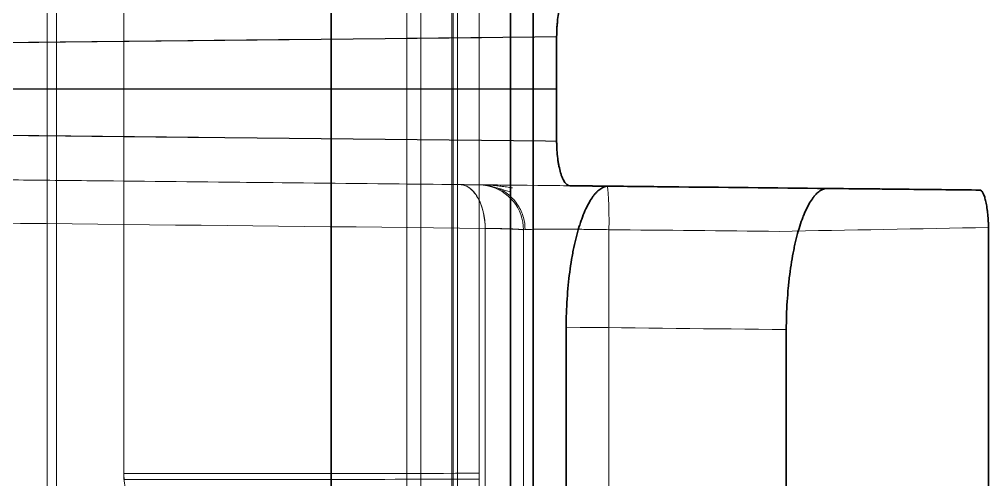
# Model space of a CAD drawing. Header units: millimetres. Extents: x 261 to 3841, y 268 to 4746.
# Drawn here: x 730.22 to 741.03, y 471.83 to 476.97 of the extents above; entities that cross this region are included whole.
import ezdxf
from ezdxf.lldxf.tags import DXFTag

# ---------------------------------------------------------------- set-up
doc = ezdxf.new("R2010")
doc.units = ezdxf.units.MM
doc.layers.add('110', color=7, linetype='Continuous', true_color=0xffffff)
doc.layers.add('20', color=7, linetype='Continuous', true_color=0xffffff)
tags = doc.linetypes.add('DASHED', pattern=[25.72, 12.86, -12.86]).pattern_tags.tags
tags[6:7] = [DXFTag(74, 4), DXFTag(75, 0), DXFTag(340, '0'), DXFTag(46, 0.0), DXFTag(50, 0.0), DXFTag(44, 0.0), DXFTag(45, 0.0)]
tags[4:5] = [DXFTag(74, 4), DXFTag(75, 0), DXFTag(340, '0'), DXFTag(46, 0.0), DXFTag(50, 0.0), DXFTag(44, 0.0), DXFTag(45, 0.0)]

msp = doc.modelspace()

# ---------------------------------------------------------------- linework, layer by layer
at = {"layer": '110', "color": 7, "linetype": 'Continuous', "lineweight": 35}
for p, q in [((735.701, 593.191), (735.701, 299.191)), ((733.701, 301.191), (733.701, 591.191))]:
    msp.add_line(p, q, dxfattribs=at)
at = {"layer": '110', "color": 7, "linetype": 'DASHED', "lineweight": 13}
msp.add_line((734.701, 556.191), (734.701, 376.191), dxfattribs=at)
at = {"layer": '20', "color": 7, "linetype": 'DASHED', "lineweight": 13}
for p, q in [((735.062, 537.182), (735.062, 415.199)), ((734.542, 415.701), (734.542, 536.68)), ((735.045, 416.919), (735.045, 535.462)), ((735.11, 416.919), (735.11, 535.462)), ((730.637, 492.503), (730.637, 469.873)), ((730.637, 469.806), (730.637, 492.351)), ((730.533, 491.653), (730.533, 470.081)), ((731.39, 471.833), (731.39, 490.17)), ((735.351, 490.156), (735.351, 471.838)), ((730.533, 470.146), (730.533, 479.716)), ((736.214, 476.19), (707.193, 476.191)), ((707.193, 476.191), (736.11, 476.191)), ((735.348, 475.122), (735.348, 475.122)), ((735.348, 475.122), (735.348, 475.122)), ((735.417, 474.636), (735.417, 468.61)), ((735.417, 474.636), (735.417, 468.61)), ((736.797, 468.131), (736.797, 474.621)), ((736.797, 474.621), (736.797, 468.131)), ((735.845, 474.619), (735.845, 474.619)), ((735.845, 474.619), (735.845, 474.619)), ((735.845, 468.342), (735.845, 474.619))]:
    msp.add_line(p, q, dxfattribs=at)
at = {"layer": '20', "color": 7, "linetype": 'Continuous', "lineweight": 35}
for p, q in [((735.951, 422.493), (735.951, 505.486)), ((736.214, 475.608), (736.214, 476.773)), ((740.931, 475.063), (736.776, 475.107)), ((741.029, 474.646), (741.029, 468.128)), ((736.32, 467.247), (736.32, 473.533)), ((738.774, 473.507), (738.774, 467.3))]:
    msp.add_line(p, q, dxfattribs=at)
at = {"layer": '20', "color": 7, "linetype": 'Continuous', "lineweight": 13}
msp.add_line((736.11, 476.191), (736.214, 476.191), dxfattribs=at)
at = {"layer": '20', "color": 7, "linetype": 'DASHED', "lineweight": 13}
msp.add_arc((735.342, 474.619), 0.502, 359.9999, 77.9458, dxfattribs=at)
for start_param, end_param in [(4.746855, 6.283149), (4.746916, 6.283209)]:
    msp.add_ellipse((736.771, 474.604), major_axis=(0.005, 0.502), ratio=0.052007, start_param=start_param, end_param=end_param, dxfattribs=at)
at = {"layer": '20', "color": 7, "linetype": 'Continuous', "lineweight": 35}
for points, knots in [([(736.362, 477.27), (736.352, 477.27), (736.343, 477.267), (736.329, 477.257), (736.324, 477.253), (736.315, 477.244), (736.306, 477.233), (736.297, 477.219), (736.288, 477.204), (736.284, 477.196), (736.272, 477.169), (736.265, 477.149), (736.254, 477.114), (736.251, 477.102), (736.245, 477.077), (736.242, 477.064), (736.234, 477.024), (736.229, 476.995), (736.223, 476.95), (736.222, 476.934), (736.219, 476.903), (736.218, 476.887), (736.215, 476.839), (736.214, 476.806), (736.214, 476.773)], [0, 0, 0, 0, 0.125, 0.125, 0.1875, 0.1875, 0.25, 0.3125, 0.3125, 0.375, 0.375, 0.5, 0.5, 0.5625, 0.5625, 0.625, 0.625, 0.75, 0.75, 0.8125, 0.8125, 0.875, 0.875, 1, 1, 1, 1]), ([(736.214, 475.608), (736.214, 475.591), (736.214, 475.575), (736.215, 475.542), (736.216, 475.525), (736.219, 475.477), (736.222, 475.446), (736.227, 475.401), (736.229, 475.386), (736.234, 475.357), (736.237, 475.343), (736.245, 475.303), (736.251, 475.278), (736.261, 475.244), (736.265, 475.233), (736.273, 475.212), (736.276, 475.203), (736.288, 475.176), (736.297, 475.161), (736.31, 475.143), (736.315, 475.137), (736.324, 475.128), (736.329, 475.124), (736.343, 475.115), (736.352, 475.111), (736.362, 475.111)], [0, 0, 0, 0, 0.0625, 0.0625, 0.125, 0.125, 0.25, 0.25, 0.3125, 0.3125, 0.375, 0.375, 0.5, 0.5, 0.5625, 0.5625, 0.625, 0.625, 0.75, 0.75, 0.8125, 0.8125, 0.875, 0.875, 1, 1, 1, 1]), ([(736.32, 473.533), (736.32, 473.639), (736.324, 473.744), (736.337, 473.952), (736.347, 474.052), (736.366, 474.196), (736.373, 474.243), (736.384, 474.312), (736.389, 474.335), (736.397, 474.38), (736.401, 474.402), (736.424, 474.509), (736.444, 474.588), (736.472, 474.678), (736.478, 474.695), (736.49, 474.73), (736.496, 474.746), (736.514, 474.795), (736.526, 474.825), (736.565, 474.908), (736.591, 474.955), (736.626, 475.002), (736.633, 475.011), (736.648, 475.028), (736.655, 475.036), (736.676, 475.057), (736.691, 475.069), (736.734, 475.097), (736.763, 475.107), (736.792, 475.107)], [0, 0, 0, 0, 0.125, 0.125, 0.25, 0.25, 0.3125, 0.3125, 0.34375, 0.34375, 0.375, 0.375, 0.5, 0.5, 0.53125, 0.53125, 0.5625, 0.5625, 0.625, 0.625, 0.75, 0.75, 0.78125, 0.78125, 0.8125, 0.8125, 0.875, 0.875, 1, 1, 1, 1]), ([(736.792, 475.107), (737.016, 475.104), (737.241, 475.102), (738.054, 475.093), (738.643, 475.087), (739.232, 475.081)], [0, 0, 0, 0, 0.275904, 0.275904, 1, 1, 1, 1]), ([(739.232, 475.081), (739.204, 475.081), (739.175, 475.072), (739.133, 475.043), (739.119, 475.031), (739.098, 475.01), (739.091, 475.002), (739.078, 474.985), (739.071, 474.976), (739.037, 474.929), (739.011, 474.882), (738.98, 474.812), (738.974, 474.797), (738.961, 474.767), (738.955, 474.751), (738.938, 474.703), (738.915, 474.635), (738.894, 474.559), (738.88, 474.499), (738.875, 474.479), (738.865, 474.437), (738.861, 474.416), (738.839, 474.308), (738.824, 474.216), (738.809, 474.096), (738.806, 474.071), (738.8, 474.022), (738.798, 473.997), (738.791, 473.921), (738.787, 473.87), (738.777, 473.716), (738.774, 473.612), (738.774, 473.507)], [0, 0, 0, 0, 0.125, 0.125, 0.1875, 0.1875, 0.21875, 0.21875, 0.25, 0.25, 0.375, 0.375, 0.40625, 0.40625, 0.4375, 0.4375, 0.5, 0.5625, 0.5625, 0.59375, 0.59375, 0.625, 0.625, 0.75, 0.75, 0.78125, 0.78125, 0.8125, 0.8125, 0.875, 0.875, 1, 1, 1, 1]), ([(739.232, 475.081), (739.394, 475.079), (739.589, 475.077), (739.778, 475.075), (739.853, 475.075), (739.89, 475.074), (740, 475.073), (740.072, 475.072), (740.426, 475.069), (740.689, 475.066), (740.931, 475.063)], [0, 0, 0, 0, 0.25, 0.3125, 0.3125, 0.375, 0.375, 0.5, 0.5, 1, 1, 1, 1]), ([(740.953, 475.051), (740.952, 475.052), (740.951, 475.053), (740.944, 475.06), (740.937, 475.063), (740.931, 475.063)], [0, 0, 0, 0, 0.14255, 0.14255, 1, 1, 1, 1]), ([(741.028, 474.646), (741.028, 474.66), (741.027, 474.675), (741.026, 474.703), (741.025, 474.717), (741.022, 474.759), (741.02, 474.785), (741.016, 474.824), (741.014, 474.836), (741.011, 474.86), (741.009, 474.872), (741.004, 474.905), (741, 474.926), (740.993, 474.955), (740.991, 474.964), (740.986, 474.98), (740.984, 474.988), (740.979, 475.003), (740.976, 475.01), (740.971, 475.022), (740.968, 475.028), (740.96, 475.043), (740.954, 475.05), (740.945, 475.058), (740.942, 475.06), (740.937, 475.063), (740.934, 475.063), (740.931, 475.063)], [0, 0, 0, 0, 0.0625, 0.0625, 0.125, 0.125, 0.25, 0.25, 0.3125, 0.3125, 0.375, 0.375, 0.5, 0.5, 0.5625, 0.5625, 0.625, 0.625, 0.6875, 0.6875, 0.75, 0.75, 0.875, 0.875, 0.9375, 0.9375, 1, 1, 1, 1])]:
    msp.add_open_spline(points, degree=3, knots=knots, dxfattribs=at)
at = {"layer": '20', "color": 7, "linetype": 'DASHED', "lineweight": 13}
for points, knots in [([(736.208, 476.773), (735.573, 476.767), (734.938, 476.76), (733.668, 476.746), (733.032, 476.74), (732.081, 476.73), (731.765, 476.726), (731.133, 476.72), (730.817, 476.716), (730.187, 476.71), (729.873, 476.706), (729.247, 476.7), (728.935, 476.697), (728.312, 476.69), (728.002, 476.687), (727.384, 476.68), (727.076, 476.677), (726.461, 476.67), (726.155, 476.667), (725.544, 476.661), (725.239, 476.658), (724.63, 476.651), (724.326, 476.648), (723.869, 476.643), (723.717, 476.642), (723.413, 476.638), (723.26, 476.637), (722.803, 476.632), (722.498, 476.629), (721.886, 476.622), (721.58, 476.619), (720.97, 476.613), (720.665, 476.609), (720.056, 476.603), (719.753, 476.6), (718.844, 476.59), (718.241, 476.584), (717.041, 476.571), (716.444, 476.565), (715.256, 476.552), (714.665, 476.546), (713.489, 476.534), (712.904, 476.527), (711.741, 476.515), (711.163, 476.509), (709.441, 476.491), (708.309, 476.479), (707.193, 476.467)], [0, 0, 0, 0, 0.062339, 0.062339, 0.12485, 0.12485, 0.156105, 0.156105, 0.18736, 0.18736, 0.218616, 0.218616, 0.249871, 0.249871, 0.281126, 0.281126, 0.312382, 0.312382, 0.343637, 0.343637, 0.374893, 0.374893, 0.406148, 0.406148, 0.421776, 0.421776, 0.437403, 0.437403, 0.468659, 0.468659, 0.499914, 0.499914, 0.531169, 0.531169, 0.562425, 0.562425, 0.624936, 0.624936, 0.687446, 0.687446, 0.749957, 0.749957, 0.812468, 0.812468, 0.874979, 0.874979, 1, 1, 1, 1]), ([(707.193, 476.467), (708.309, 476.479), (709.441, 476.491), (711.164, 476.509), (711.741, 476.515), (712.904, 476.527), (713.489, 476.533), (714.665, 476.546), (715.256, 476.552), (716.444, 476.564), (717.041, 476.57), (718.241, 476.583), (718.844, 476.589), (719.753, 476.599), (720.056, 476.602), (720.665, 476.608), (720.97, 476.612), (721.428, 476.617), (721.581, 476.618), (721.886, 476.621), (722.039, 476.623), (722.498, 476.628), (722.803, 476.631), (723.413, 476.637), (723.717, 476.641), (724.326, 476.647), (724.63, 476.65), (725.239, 476.656), (725.544, 476.66), (726.155, 476.666), (726.461, 476.669), (727.076, 476.676), (727.384, 476.679), (728.002, 476.685), (728.312, 476.689), (728.935, 476.695), (729.247, 476.699), (729.873, 476.705), (730.187, 476.708), (730.817, 476.715), (731.133, 476.718), (731.765, 476.725), (732.081, 476.728), (733.032, 476.738), (733.668, 476.745), (734.938, 476.758), (735.573, 476.765), (736.208, 476.772)], [0, 0, 0, 0, 0.125021, 0.125021, 0.187532, 0.187532, 0.250043, 0.250043, 0.312554, 0.312554, 0.375064, 0.375064, 0.437575, 0.437575, 0.468831, 0.468831, 0.500086, 0.500086, 0.515714, 0.515714, 0.531341, 0.531341, 0.562597, 0.562597, 0.593852, 0.593852, 0.625107, 0.625107, 0.656363, 0.656363, 0.687618, 0.687618, 0.718874, 0.718874, 0.750129, 0.750129, 0.781384, 0.781384, 0.81264, 0.81264, 0.843895, 0.843895, 0.87515, 0.87515, 0.937661, 0.937661, 1, 1, 1, 1]), ([(736.208, 475.61), (735.573, 475.617), (734.938, 475.623), (733.668, 475.637), (733.032, 475.643), (732.081, 475.653), (731.765, 475.656), (731.133, 475.663), (730.817, 475.666), (730.187, 475.673), (729.873, 475.676), (729.247, 475.683), (728.935, 475.686), (728.312, 475.693), (728.002, 475.696), (727.384, 475.702), (727.076, 475.706), (726.461, 475.712), (726.155, 475.715), (725.544, 475.722), (725.239, 475.725), (724.63, 475.731), (724.326, 475.734), (723.869, 475.739), (723.717, 475.741), (723.413, 475.744), (723.26, 475.746), (722.803, 475.75), (722.498, 475.754), (721.886, 475.76), (721.58, 475.763), (720.97, 475.77), (720.665, 475.773), (720.056, 475.779), (719.753, 475.782), (718.844, 475.792), (718.241, 475.798), (717.041, 475.811), (716.444, 475.817), (715.256, 475.829), (714.665, 475.836), (713.489, 475.848), (712.904, 475.854), (711.741, 475.866), (711.163, 475.872), (709.441, 475.89), (708.309, 475.902), (707.193, 475.914)], [0, 0, 0, 0, 0.062339, 0.062339, 0.12485, 0.12485, 0.156105, 0.156105, 0.18736, 0.18736, 0.218616, 0.218616, 0.249871, 0.249871, 0.281126, 0.281126, 0.312382, 0.312382, 0.343637, 0.343637, 0.374893, 0.374893, 0.406148, 0.406148, 0.421776, 0.421776, 0.437403, 0.437403, 0.468659, 0.468659, 0.499914, 0.499914, 0.531169, 0.531169, 0.562425, 0.562425, 0.624936, 0.624936, 0.687446, 0.687446, 0.749957, 0.749957, 0.812468, 0.812468, 0.874979, 0.874979, 1, 1, 1, 1]), ([(707.193, 475.914), (708.309, 475.902), (709.441, 475.89), (711.164, 475.872), (711.741, 475.866), (712.904, 475.854), (713.489, 475.847), (714.665, 475.835), (715.256, 475.829), (716.444, 475.816), (717.041, 475.81), (718.241, 475.797), (718.844, 475.791), (719.753, 475.781), (720.056, 475.778), (720.665, 475.772), (720.97, 475.769), (721.428, 475.764), (721.581, 475.762), (721.886, 475.759), (722.039, 475.757), (722.498, 475.752), (722.803, 475.749), (723.413, 475.743), (723.717, 475.74), (724.326, 475.733), (724.63, 475.73), (725.239, 475.724), (725.544, 475.72), (726.155, 475.714), (726.461, 475.711), (727.076, 475.704), (727.384, 475.701), (728.002, 475.694), (728.312, 475.691), (728.935, 475.685), (729.247, 475.681), (729.873, 475.675), (730.187, 475.671), (730.817, 475.665), (731.133, 475.661), (731.765, 475.655), (732.081, 475.651), (733.032, 475.641), (733.668, 475.635), (734.938, 475.621), (735.573, 475.615), (736.208, 475.608)], [0, 0, 0, 0, 0.125021, 0.125021, 0.187532, 0.187532, 0.250043, 0.250043, 0.312554, 0.312554, 0.375064, 0.375064, 0.437575, 0.437575, 0.468831, 0.468831, 0.500086, 0.500086, 0.515714, 0.515714, 0.531341, 0.531341, 0.562597, 0.562597, 0.593852, 0.593852, 0.625107, 0.625107, 0.656363, 0.656363, 0.687618, 0.687618, 0.718874, 0.718874, 0.750129, 0.750129, 0.781384, 0.781384, 0.81264, 0.81264, 0.843895, 0.843895, 0.87515, 0.87515, 0.937661, 0.937661, 1, 1, 1, 1]), ([(736.362, 475.111), (735.726, 475.118), (735.092, 475.124), (733.825, 475.138), (733.193, 475.144), (731.933, 475.158), (731.306, 475.164), (730.369, 475.174), (730.058, 475.177), (729.437, 475.184), (729.127, 475.187), (728.51, 475.193), (728.202, 475.197), (727.587, 475.203), (727.28, 475.206), (726.668, 475.213), (726.362, 475.216), (725.751, 475.222), (725.446, 475.225), (724.835, 475.232), (724.529, 475.235), (723.917, 475.241), (723.611, 475.245), (722.998, 475.251), (722.692, 475.254), (722.08, 475.261), (721.775, 475.264), (721.166, 475.27), (720.862, 475.273), (720.256, 475.28), (719.953, 475.283), (719.048, 475.292), (718.447, 475.299), (717.25, 475.311), (716.655, 475.318), (715.471, 475.33), (714.881, 475.336), (713.709, 475.348), (713.126, 475.355), (711.967, 475.367), (711.391, 475.373), (709.676, 475.391), (708.547, 475.402), (707.436, 475.414)], [0, 0, 0, 0, 0.0625, 0.0625, 0.125, 0.125, 0.1875, 0.1875, 0.21875, 0.21875, 0.25, 0.25, 0.28125, 0.28125, 0.3125, 0.3125, 0.34375, 0.34375, 0.375, 0.375, 0.40625, 0.40625, 0.4375, 0.4375, 0.46875, 0.46875, 0.5, 0.5, 0.53125, 0.53125, 0.5625, 0.5625, 0.625, 0.625, 0.6875, 0.6875, 0.75, 0.75, 0.8125, 0.8125, 0.875, 0.875, 1, 1, 1, 1]), ([(735.134, 475.124), (735.167, 475.124), (735.197, 475.123), (735.25, 475.123), (735.273, 475.123), (735.31, 475.122), (735.324, 475.122), (735.343, 475.122), (735.348, 475.122), (735.348, 475.122)], [0, 0, 0, 0, 0.25, 0.25, 0.5, 0.5, 0.75, 0.75, 1, 1, 1, 1]), ([(735.139, 475.124), (735.154, 475.123), (735.17, 475.121), (735.203, 475.11), (735.22, 475.101), (735.255, 475.077), (735.272, 475.062), (735.304, 475.026), (735.319, 475.005), (735.346, 474.958), (735.358, 474.932), (735.38, 474.876), (735.389, 474.847), (735.403, 474.787), (735.408, 474.756), (735.415, 474.696), (735.417, 474.665), (735.417, 474.636)], [0, 0, 0, 0, 0.113924, 0.113924, 0.240507, 0.240507, 0.367089, 0.367089, 0.493671, 0.493671, 0.620253, 0.620253, 0.746836, 0.746836, 0.873418, 0.873418, 1, 1, 1, 1]), ([(735.417, 474.636), (735.417, 474.668), (735.415, 474.7), (735.407, 474.763), (735.401, 474.794), (735.387, 474.853), (735.378, 474.881), (735.358, 474.934), (735.346, 474.959), (735.32, 475.003), (735.305, 475.024), (735.275, 475.059), (735.258, 475.074), (735.224, 475.099), (735.207, 475.108), (735.172, 475.12), (735.156, 475.123), (735.139, 475.124)], [0, 0, 0, 0, 0.126428, 0.126428, 0.252856, 0.252856, 0.379285, 0.379285, 0.505713, 0.505713, 0.632141, 0.632141, 0.758569, 0.758569, 0.884998, 0.884998, 1, 1, 1, 1]), ([(735.541, 475.081), (735.54, 475.081), (735.539, 475.082), (735.508, 475.095), (735.477, 475.105), (735.413, 475.118), (735.38, 475.121), (735.348, 475.122)], [0, 0, 0, 0, 0.013622, 0.013622, 0.506811, 0.506811, 1, 1, 1, 1]), ([(735.396, 475.121), (735.402, 475.121), (735.451, 475.121), (735.56, 475.12), (735.697, 475.118), (735.742, 475.118)], [0, 0, 0, 0, 0.100307, 0.726954, 1, 1, 1, 1]), ([(735.55, 475.087), (735.598, 475.067), (735.685, 475.016), (735.788, 474.9), (735.85, 474.762), (735.862, 474.666), (735.862, 474.618)], [0, 0, 0, 0, 0.255466, 0.515001, 0.766523, 1, 1, 1, 1]), ([(735.55, 475.087), (735.598, 475.067), (735.685, 475.016), (735.788, 474.9), (735.85, 474.762), (735.862, 474.666), (735.862, 474.618)], [0, 0, 0, 0, 0.25546, 0.514994, 0.766518, 1, 1, 1, 1]), ([(736.009, 475.115), (736.11, 475.114), (736.356, 475.111), (736.62, 475.108), (736.776, 475.107)], [0, 0, 0, 0, 0.442244, 1, 1, 1, 1]), ([(735.417, 474.636), (735.419, 474.636), (735.424, 474.636), (735.432, 474.636), (735.439, 474.636), (735.447, 474.636), (735.455, 474.636), (735.462, 474.635), (735.47, 474.635), (735.477, 474.635), (735.485, 474.635), (735.493, 474.635), (735.5, 474.635), (735.508, 474.634), (735.516, 474.634), (735.524, 474.634), (735.531, 474.634), (735.539, 474.634), (735.547, 474.634), (735.555, 474.633), (735.562, 474.633), (735.57, 474.633), (735.578, 474.633), (735.586, 474.633), (735.593, 474.632), (735.601, 474.632), (735.609, 474.632), (735.616, 474.632), (735.624, 474.632), (735.631, 474.631), (735.639, 474.631), (735.646, 474.631), (735.653, 474.631), (735.661, 474.63), (735.668, 474.63), (735.675, 474.63), (735.682, 474.63), (735.689, 474.629), (735.696, 474.629), (735.703, 474.629), (735.709, 474.629), (735.716, 474.629), (735.722, 474.628), (735.729, 474.628), (735.735, 474.628), (735.741, 474.628), (735.747, 474.627), (735.753, 474.627), (735.759, 474.627), (735.764, 474.627), (735.77, 474.626), (735.775, 474.626), (735.78, 474.626), (735.785, 474.626), (735.79, 474.625), (735.795, 474.625), (735.799, 474.625), (735.803, 474.624), (735.807, 474.624), (735.811, 474.624), (735.815, 474.624), (735.819, 474.623), (735.822, 474.623), (735.825, 474.623), (735.828, 474.623), (735.831, 474.622), (735.833, 474.622), (735.835, 474.622), (735.837, 474.622), (735.838, 474.621), (735.838, 474.621)], [0, 0, 0, 0, 0.010711, 0.021551, 0.032519, 0.043616, 0.054842, 0.066198, 0.077684, 0.089299, 0.101044, 0.11292, 0.124926, 0.137062, 0.149329, 0.161726, 0.174253, 0.186911, 0.199699, 0.212617, 0.225665, 0.238843, 0.25215, 0.265587, 0.279152, 0.292846, 0.306668, 0.320618, 0.334694, 0.348898, 0.363227, 0.377681, 0.39226, 0.406963, 0.421789, 0.436737, 0.451806, 0.466995, 0.482303, 0.49773, 0.513273, 0.528932, 0.544705, 0.560591, 0.576589, 0.592697, 0.608913, 0.625237, 0.641666, 0.658199, 0.674834, 0.691569, 0.708402, 0.725332, 0.742355, 0.759471, 0.776677, 0.793972, 0.811351, 0.828814, 0.846359, 0.863981, 0.88168, 0.899453, 0.917297, 0.935209, 0.953187, 0.971228, 0.98933, 1, 1, 1, 1]), ([(735.417, 474.636), (735.42, 474.636), (735.426, 474.636), (735.435, 474.636), (735.443, 474.636), (735.452, 474.636), (735.461, 474.635), (735.469, 474.635), (735.478, 474.635), (735.486, 474.635), (735.495, 474.635), (735.503, 474.635), (735.512, 474.634), (735.52, 474.634), (735.529, 474.634), (735.537, 474.634), (735.545, 474.634), (735.553, 474.633), (735.562, 474.633), (735.57, 474.633), (735.578, 474.633), (735.586, 474.633), (735.594, 474.633), (735.601, 474.632), (735.609, 474.632), (735.617, 474.632), (735.625, 474.632), (735.632, 474.631), (735.64, 474.631), (735.647, 474.631), (735.654, 474.631), (735.661, 474.631), (735.669, 474.63), (735.676, 474.63), (735.682, 474.63), (735.689, 474.63), (735.696, 474.63), (735.703, 474.629), (735.709, 474.629), (735.716, 474.629), (735.722, 474.629), (735.728, 474.628), (735.734, 474.628), (735.74, 474.628), (735.746, 474.628), (735.751, 474.627), (735.757, 474.627), (735.762, 474.627), (735.767, 474.627), (735.772, 474.626), (735.777, 474.626), (735.782, 474.626), (735.787, 474.626), (735.791, 474.625), (735.796, 474.625), (735.8, 474.625), (735.804, 474.625), (735.808, 474.624), (735.811, 474.624), (735.815, 474.624), (735.818, 474.624), (735.821, 474.623), (735.824, 474.623), (735.827, 474.623), (735.83, 474.623), (735.832, 474.622), (735.834, 474.622), (735.836, 474.622), (735.838, 474.621), (735.84, 474.621), (735.841, 474.621), (735.842, 474.621), (735.843, 474.62), (735.844, 474.62), (735.845, 474.62), (735.845, 474.62), (735.845, 474.619), (735.845, 474.619)], [0, 0, 0, 0, 0.011136, 0.022331, 0.033586, 0.0449, 0.056274, 0.067707, 0.079199, 0.090751, 0.102362, 0.114033, 0.125762, 0.137552, 0.1494, 0.161308, 0.173276, 0.185302, 0.197388, 0.209534, 0.221739, 0.234003, 0.246327, 0.25871, 0.271152, 0.283654, 0.296215, 0.308836, 0.321516, 0.334255, 0.347054, 0.359912, 0.37283, 0.385807, 0.398843, 0.411939, 0.425094, 0.438308, 0.451582, 0.464915, 0.478308, 0.49176, 0.505271, 0.518842, 0.532472, 0.546162, 0.559911, 0.573719, 0.587587, 0.601514, 0.615501, 0.629547, 0.643652, 0.657817, 0.672041, 0.686325, 0.700668, 0.71507, 0.729532, 0.744053, 0.758633, 0.773273, 0.787973, 0.802731, 0.817549, 0.832427, 0.847364, 0.86236, 0.877416, 0.892531, 0.907706, 0.922939, 0.938233, 0.953585, 0.968998, 0.984469, 1, 1, 1, 1]), ([(735.862, 474.622), (735.863, 474.622), (735.863, 474.622), (735.875, 474.623), (735.893, 474.624), (735.94, 474.625), (735.969, 474.626), (736.038, 474.626), (736.077, 474.627), (736.165, 474.627), (736.213, 474.627), (736.316, 474.626), (736.371, 474.626), (736.487, 474.625), (736.547, 474.625), (736.669, 474.623), (736.731, 474.622), (736.792, 474.621)], [0, 0, 0, 0, 0.00222, 0.00222, 0.145299, 0.145299, 0.288378, 0.288378, 0.431457, 0.431457, 0.574537, 0.574537, 0.717616, 0.717616, 0.860695, 0.860695, 1, 1, 1, 1]), ([(736.792, 474.621), (736.731, 474.622), (736.669, 474.623), (736.547, 474.625), (736.487, 474.625), (736.372, 474.626), (736.316, 474.626), (736.213, 474.627), (736.165, 474.627), (736.077, 474.627), (736.038, 474.626), (735.969, 474.626), (735.94, 474.625), (735.893, 474.624), (735.875, 474.623), (735.863, 474.622), (735.863, 474.622), (735.863, 474.622)], [0, 0, 0, 0, 0.139306, 0.139306, 0.282386, 0.282386, 0.425466, 0.425466, 0.568546, 0.568546, 0.711625, 0.711625, 0.854705, 0.854705, 0.997785, 0.997785, 1, 1, 1, 1]), ([(741.029, 474.577), (741.029, 474.594), (741.029, 474.61), (741.028, 474.639), (741.028, 474.652), (741.027, 474.665)], [0, 0, 0, 0, 0.551419, 0.551419, 1, 1, 1, 1]), ([(731.39, 471.9), (731.39, 471.829), (731.398, 471.761), (731.42, 471.661), (731.43, 471.628), (731.446, 471.579), (731.452, 471.562), (731.465, 471.53), (731.472, 471.514), (731.507, 471.435), (731.541, 471.375), (731.599, 471.29), (731.619, 471.262), (731.651, 471.221), (731.662, 471.208), (731.684, 471.181), (731.696, 471.168), (731.753, 471.105), (731.802, 471.057), (731.905, 470.967), (731.958, 470.925), (732.042, 470.866), (732.07, 470.847), (732.128, 470.809), (732.157, 470.791), (732.246, 470.739), (732.306, 470.707), (732.489, 470.618), (732.614, 470.567), (732.808, 470.502), (732.873, 470.482), (732.972, 470.455), (733.005, 470.447), (733.072, 470.431), (733.105, 470.423), (733.272, 470.388), (733.407, 470.367), (733.678, 470.338), (733.815, 470.331), (733.952, 470.331)], [0, 0, 0, 0, 0.0625, 0.0625, 0.09375, 0.09375, 0.109375, 0.109375, 0.125, 0.125, 0.1875, 0.1875, 0.21875, 0.21875, 0.234375, 0.234375, 0.25, 0.25, 0.3125, 0.3125, 0.375, 0.375, 0.40625, 0.40625, 0.4375, 0.4375, 0.5, 0.5, 0.625, 0.625, 0.6875, 0.6875, 0.71875, 0.71875, 0.75, 0.75, 0.875, 0.875, 1, 1, 1, 1]), ([(735.346, 471.904), (734.65, 471.903), (733.953, 471.902), (732.636, 471.901), (732.016, 471.9), (731.395, 471.9)], [0, 0, 0, 0, 0.528593, 0.528593, 1, 1, 1, 1]), ([(731.395, 471.833), (732.091, 471.834), (732.787, 471.835), (734.104, 471.836), (734.725, 471.837), (735.346, 471.838)], [0, 0, 0, 0, 0.528574, 0.528574, 1, 1, 1, 1]), ([(735.351, 471.838), (735.351, 471.775), (735.351, 471.713), (735.351, 471.591), (735.351, 471.53), (735.351, 471.455), (735.351, 471.44), (735.351, 471.411), (735.351, 471.367), (735.351, 471.324), (735.351, 471.24), (735.351, 471.186), (735.351, 471.122), (735.351, 471.109), (735.351, 471.083), (735.351, 471.046), (735.351, 471.01), (735.351, 470.94), (735.351, 470.896), (735.351, 470.813), (735.351, 470.774), (735.351, 470.699), (735.351, 470.665), (735.351, 470.569), (735.351, 470.514), (735.351, 470.445), (735.351, 470.424), (735.351, 470.385), (735.351, 470.368), (735.351, 470.323), (735.351, 470.301), (735.351, 470.271), (735.351, 470.264), (735.351, 470.264)], [0, 0, 0, 0, 0.0625, 0.0625, 0.125, 0.125, 0.140625, 0.140625, 0.15625, 0.1875, 0.1875, 0.25, 0.25, 0.265625, 0.265625, 0.28125, 0.3125, 0.3125, 0.375, 0.375, 0.4375, 0.4375, 0.5, 0.5, 0.625, 0.625, 0.6875, 0.6875, 0.75, 0.75, 0.875, 0.875, 1, 1, 1, 1])]:
    msp.add_open_spline(points, degree=3, knots=knots, dxfattribs=at)
for points, degree in [([(735.134, 475.124), (728.799, 475.19), (722.464, 475.257), (716.129, 475.323)], 3), ([(716.13, 475.323), (722.465, 475.257), (728.799, 475.19), (735.134, 475.124)], 3), ([(735.723, 475.087), (735.5, 475.123), (735.367, 475.122)], 2), ([(735.723, 475.087), (735.501, 475.123), (735.368, 475.122)], 2), ([(735.442, 475.112), (735.524, 475.097), (735.699, 475.042)], 2), ([(717.001, 474.833), (723.14, 474.767), (729.278, 474.702), (735.417, 474.636)], 3), ([(735.417, 474.636), (729.278, 474.702), (723.14, 474.767), (717.001, 474.833)], 3), ([(735.863, 474.622), (735.851, 474.621), (735.845, 474.62), (735.845, 474.619)], 3), ([(736.797, 474.621), (737.43, 474.615), (738.063, 474.608), (738.695, 474.602)], 3), ([(738.695, 474.602), (739.473, 474.617), (740.251, 474.631), (741.029, 474.646)], 3), ([(738.769, 473.507), (737.954, 473.516), (737.14, 473.525), (736.325, 473.533)], 3)]:
    msp.add_open_spline(points, degree=degree, dxfattribs=at)
msp.add_rational_spline([(735.348, 475.122), (735.348, 475.122), (735.343, 475.122), (735.333, 475.122)], [1.23890750818, 1.21529639643, 1.19766604871, 1.18601646503], degree=3, dxfattribs=at)
at = {"layer": '20', "color": 7, "linetype": 'Continuous', "lineweight": 35}
for points, degree in [([(736.644, 475.108), (736.505, 475.11), (736.362, 475.111)], 2), ([(736.792, 475.107), (736.743, 475.107), (736.694, 475.108), (736.644, 475.108)], 3)]:
    msp.add_open_spline(points, degree=degree, dxfattribs=at)
at = {"layer": '20', "color": 7, "linetype": 'Continuous', "lineweight": 13}
msp.add_open_spline([(736.325, 473.533), (737.14, 473.525), (737.954, 473.516), (738.769, 473.507)], degree=3, dxfattribs=at)

doc.saveas('drawing.dxf')
